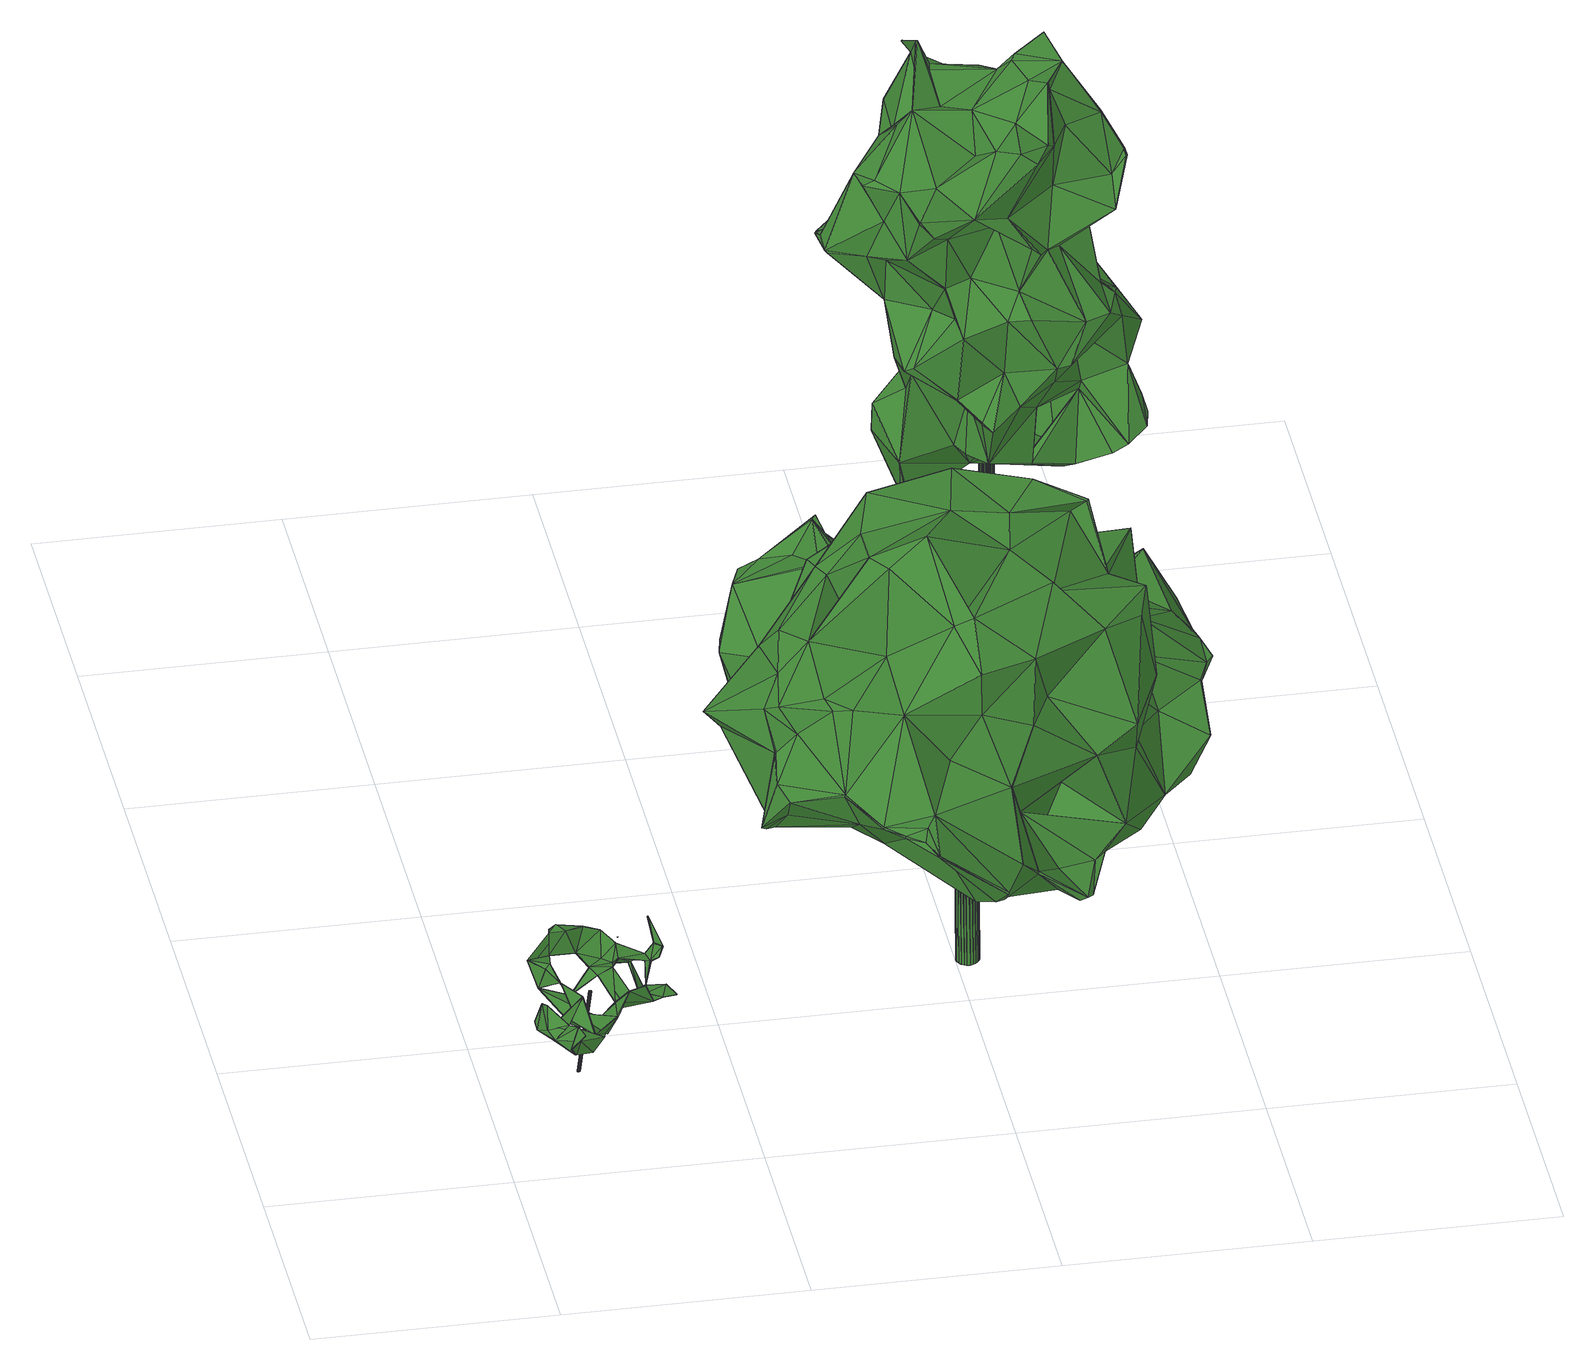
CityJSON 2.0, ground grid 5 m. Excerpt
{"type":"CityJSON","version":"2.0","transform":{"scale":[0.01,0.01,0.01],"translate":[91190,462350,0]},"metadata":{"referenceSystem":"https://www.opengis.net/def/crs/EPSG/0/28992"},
"CityObjects":{
"tree1":{"type":"SolitaryVegetationObject","attributes":{"gtid":321,"crown_width_m":3.18,"crown_median_z":3.45,"trunk_H_m":1.84,"trunk_DBH_m":0.0547,"trunk_radius_m":0.0273,"trunk_base_height_m":1.61,"original_gtid":"327"},"geometry":[{"type":"Solid","lod":"3","boundaries":[[[[0,1,2]],[[3,4,5]],[[6,7,8]],[[9,7,10]],[[11,12,13]],[[14,15,16]],[[17,18,19]],[[20,17,19]],[[21,22,23]],[[24,25,26]],[[27,28,29]],[[29,30,27]],[[31,13,24]],[[23,22,32]],[[25,33,34]],[[35,34,33]],[[36,37,38]],[[39,31,40]],[[39,11,31]],[[3,5,41]],[[11,13,31]],[[42,43,10]],[[44,45,46]],[[47,8,0]],[[48,49,46]],[[50,23,32]],[[6,42,7]],[[51,52,53]],[[54,4,3]],[[37,55,56]],[[18,57,58]],[[59,60,61]],[[62,44,63]],[[23,50,21]],[[64,65,20]],[[24,64,25]],[[47,6,8]],[[42,66,43]],[[67,68,69]],[[70,45,41]],[[15,71,72]],[[73,74,75]],[[76,77,78]],[[39,40,26]],[[20,25,64]],[[79,80,81]],[[82,13,12]],[[17,65,57]],[[38,37,83]],[[18,17,57]],[[84,48,85]],[[86,87,88]],[[6,66,42]],[[85,61,89]],[[90,91,63]],[[92,93,94]],[[95,8,7]],[[81,96,79]],[[81,80,96]],[[80,79,96]],[[97,49,62]],[[98,99,100]],[[29,16,101]],[[10,7,42]],[[22,56,29]],[[56,83,29]],[[44,90,53]],[[89,51,53]],[[66,102,103]],[[104,67,69]],[[100,61,105]],[[37,22,83]],[[106,107,108]],[[101,16,15]],[[47,90,6]],[[109,45,67]],[[108,35,106]],[[86,88,110]],[[60,111,61]],[[109,104,27]],[[67,104,109]],[[110,15,112]],[[90,102,66]],[[107,106,113]],[[107,113,75]],[[114,71,15]],[[51,36,38]],[[115,116,47]],[[105,117,110]],[[88,117,105]],[[73,118,119]],[[27,104,120]],[[15,72,101]],[[58,19,18]],[[66,6,90]],[[15,105,111]],[[109,27,85]],[[117,98,110]],[[94,52,51]],[[34,57,65]],[[45,48,46]],[[82,64,121]],[[82,121,13]],[[122,123,124]],[[122,124,73]],[[21,50,125]],[[75,74,107]],[[24,40,31]],[[26,40,24]],[[55,126,92]],[[127,128,129]],[[53,52,44]],[[61,111,30]],[[5,4,130]],[[70,67,45]],[[131,35,132]],[[66,103,43]],[[133,103,102]],[[87,71,88]],[[68,67,70]],[[68,70,134]],[[9,95,7]],[[117,135,98]],[[123,95,9]],[[130,4,54]],[[105,15,88]],[[48,76,49]],[[71,87,72]],[[62,49,76]],[[50,28,125]],[[38,83,136]],[[108,34,35]],[[137,100,99]],[[2,115,0]],[[1,115,2]],[[14,112,15]],[[26,107,74]],[[25,119,26]],[[34,119,25]],[[83,93,29]],[[92,29,93]],[[137,119,138]],[[85,27,105]],[[27,30,105]],[[34,139,119]],[[140,122,73]],[[140,73,75]],[[100,141,61]],[[139,74,119]],[[90,47,116]],[[118,142,137]],[[143,144,145]],[[145,123,122]],[[145,122,140]],[[146,145,144]],[[147,145,146]],[[148,146,144]],[[147,144,143]],[[105,112,98]],[[111,105,30]],[[89,61,30]],[[98,149,99]],[[137,142,100]],[[103,133,150]],[[30,126,89]],[[77,118,73]],[[36,89,126]],[[36,126,55]],[[26,119,107]],[[110,151,86]],[[145,95,123]],[[136,92,38]],[[38,92,51]],[[94,51,92]],[[94,21,152]],[[100,105,98]],[[85,105,61]],[[12,11,39]],[[88,15,110]],[[64,24,121]],[[145,140,143]],[[47,0,115]],[[120,152,28]],[[41,45,44]],[[114,59,71]],[[89,36,51]],[[69,152,120]],[[125,28,152]],[[147,148,144]],[[148,147,146]],[[26,139,39]],[[35,33,58]],[[44,52,69]],[[152,69,94]],[[94,69,52]],[[78,70,41]],[[78,150,70]],[[78,77,150]],[[78,153,76]],[[62,153,78]],[[62,76,153]],[[125,152,21]],[[19,58,33]],[[73,119,74]],[[28,16,29]],[[50,16,28]],[[28,27,120]],[[90,63,53]],[[34,39,139]],[[34,82,39]],[[98,151,110]],[[114,15,60]],[[60,15,111]],[[104,69,120]],[[12,39,82]],[[8,1,0]],[[22,21,83]],[[61,141,106]],[[32,16,50]],[[98,135,149]],[[130,54,70]],[[134,70,54]],[[20,65,17]],[[34,65,64]],[[139,26,74]],[[1,8,116]],[[1,116,115]],[[119,108,107]],[[37,36,55]],[[127,154,128]],[[106,35,131]],[[46,85,89]],[[84,155,118]],[[60,59,114]],[[59,61,88]],[[9,103,123]],[[145,62,91]],[[118,77,84]],[[137,138,118]],[[119,118,138]],[[137,99,119]],[[108,99,149]],[[108,119,99]],[[34,108,149]],[[83,21,93]],[[101,22,29]],[[61,131,88]],[[106,131,61]],[[37,56,22]],[[88,71,59]],[[131,117,88]],[[58,132,35]],[[149,132,34]],[[58,57,132]],[[57,34,132]],[[62,63,91]],[[32,156,72]],[[22,156,32]],[[44,69,68]],[[44,68,41]],[[154,127,3]],[[3,41,68]],[[3,68,134]],[[154,3,134]],[[130,157,5]],[[70,150,157]],[[70,157,130]],[[41,5,157]],[[77,76,84]],[[85,48,109]],[[145,91,95]],[[10,43,9]],[[103,9,43]],[[73,124,77]],[[150,77,124]],[[123,150,124]],[[123,103,150]],[[90,116,91]],[[116,8,91]],[[8,95,91]],[[158,98,112]],[[110,112,105]],[[101,72,156]],[[101,156,22]],[[151,98,158]],[[136,83,92]],[[85,49,84]],[[97,143,49]],[[56,92,83]],[[56,55,92]],[[46,49,85]],[[145,97,62]],[[147,97,145]],[[147,143,97]],[[45,109,48]],[[76,48,84]],[[16,72,158]],[[14,16,158]],[[86,72,87]],[[151,72,86]],[[151,158,72]],[[16,32,72]],[[53,63,89]],[[46,63,44]],[[46,89,63]],[[29,92,126]],[[29,126,30]],[[13,121,24]],[[34,64,82]],[[128,154,129]],[[127,129,3]],[[19,33,20]],[[25,20,33]],[[134,129,154]],[[54,129,134]],[[54,3,129]],[[131,135,117]],[[132,135,131]],[[132,149,135]],[[94,93,21]],[[140,49,143]],[[140,155,49]],[[155,84,49]],[[157,150,133]],[[157,133,41]],[[133,78,41]],[[90,44,102]],[[62,102,44]],[[78,102,62]],[[133,102,78]],[[141,140,113]],[[141,113,106]],[[155,140,141]],[[155,141,100]],[[75,113,140]],[[118,155,142]],[[100,142,155]],[[14,158,112]],[[159,160,161]],[[159,161,162]],[[161,160,163]],[[161,163,162]],[[162,163,164]],[[162,164,165]],[[163,160,166]],[[163,166,164]],[[164,166,167]],[[164,167,165]],[[166,160,168]],[[166,168,167]],[[167,168,169]],[[167,169,165]],[[168,160,170]],[[168,170,169]],[[169,170,171]],[[169,171,165]],[[170,160,172]],[[170,172,171]],[[172,160,173]],[[172,173,171]],[[171,173,174]],[[171,174,165]],[[173,160,175]],[[173,175,174]],[[174,175,176]],[[174,176,165]],[[175,160,177]],[[175,177,176]],[[177,160,178]],[[177,178,176]],[[176,178,179]],[[176,179,165]],[[178,160,180]],[[178,180,179]],[[179,180,181]],[[179,181,165]],[[180,160,182]],[[180,182,181]],[[182,160,183]],[[182,183,181]],[[181,183,184]],[[181,184,165]],[[183,160,185]],[[183,185,184]],[[184,185,186]],[[184,186,165]],[[185,160,187]],[[185,187,186]],[[186,187,188]],[[186,188,165]],[[187,160,189]],[[187,189,188]],[[188,189,190]],[[188,190,165]],[[189,160,191]],[[189,191,190]],[[190,191,192]],[[190,192,165]],[[191,160,193]],[[191,193,192]],[[192,193,194]],[[192,194,165]],[[193,160,195]],[[193,195,194]],[[195,160,196]],[[195,196,194]],[[194,196,197]],[[194,197,165]],[[196,160,198]],[[196,198,197]],[[197,198,199]],[[197,199,165]],[[198,160,200]],[[198,200,199]],[[200,160,201]],[[200,201,199]],[[199,201,202]],[[199,202,165]],[[201,160,159]],[[201,159,202]],[[202,159,162]],[[202,162,165]]]]}]},
"tree2":{"type":"SolitaryVegetationObject","attributes":{"gtid":211,"crown_width_m":10.31,"crown_median_z":7.09,"trunk_H_m":6.29,"trunk_DBH_m":0.472,"trunk_radius_m":0.236,"trunk_base_height_m":0.8,"original_gtid":"216"},"geometry":[{"type":"Solid","lod":"3","boundaries":[[[[203,204,205]],[[206,207,208]],[[209,210,211]],[[212,213,214]],[[215,216,217]],[[218,217,216]],[[219,220,221]],[[222,223,224]],[[221,225,226]],[[221,226,227]],[[228,229,230]],[[206,222,231]],[[232,233,234]],[[220,209,211]],[[235,236,210]],[[237,238,239]],[[240,241,228]],[[208,205,242]],[[243,244,245]],[[243,245,246]],[[247,248,249]],[[250,204,203]],[[251,252,253]],[[254,255,256]],[[257,258,259]],[[260,240,261]],[[262,263,264]],[[265,266,267]],[[205,268,269]],[[269,203,205]],[[270,271,272]],[[235,210,273]],[[274,275,276]],[[277,278,229]],[[235,279,236]],[[280,281,282]],[[283,281,280]],[[284,285,286]],[[284,286,287]],[[253,252,269]],[[209,273,210]],[[288,272,289]],[[290,291,292]],[[293,294,295]],[[223,296,224]],[[297,298,299]],[[282,299,298]],[[256,255,300]],[[301,302,303]],[[304,305,306]],[[307,308,309]],[[310,264,311]],[[262,264,310]],[[312,313,314]],[[315,316,215]],[[299,281,305]],[[306,305,281]],[[317,293,318]],[[319,320,321]],[[290,322,274]],[[323,324,258]],[[325,326,327]],[[234,328,329]],[[330,214,213]],[[331,207,332]],[[321,333,319]],[[278,230,229]],[[212,214,334]],[[301,303,335]],[[224,336,222]],[[254,256,294]],[[337,338,339]],[[340,341,342]],[[326,343,231]],[[319,333,344]],[[226,247,227]],[[242,205,204]],[[222,242,223]],[[206,242,222]],[[345,255,254]],[[208,242,206]],[[304,346,305]],[[293,347,294]],[[348,338,337]],[[294,347,254]],[[216,215,349]],[[350,260,261]],[[231,325,327]],[[278,351,352]],[[313,351,278]],[[218,353,217]],[[218,354,353]],[[355,356,357]],[[358,302,301]],[[325,358,301]],[[357,339,359]],[[360,266,265]],[[361,291,290]],[[362,363,253]],[[223,242,204]],[[251,364,365]],[[307,309,366]],[[288,366,309]],[[276,338,348]],[[219,209,220]],[[251,253,364]],[[237,352,238]],[[367,368,369]],[[336,310,370]],[[353,355,371]],[[217,353,371]],[[203,271,372]],[[290,274,361]],[[362,269,268]],[[253,269,362]],[[267,266,291]],[[276,373,338]],[[374,375,376]],[[377,376,375]],[[378,355,379]],[[378,379,380]],[[325,381,358]],[[228,230,382]],[[228,382,240]],[[377,383,384]],[[272,385,270]],[[238,374,239]],[[386,384,383]],[[387,334,388]],[[212,389,213]],[[390,272,203]],[[203,272,271]],[[330,334,214]],[[362,268,208]],[[208,268,205]],[[329,240,391]],[[260,392,393]],[[339,346,337]],[[386,394,384]],[[329,241,240]],[[395,286,285]],[[391,396,273]],[[294,256,295]],[[392,397,306]],[[340,342,395]],[[226,225,247]],[[340,303,302]],[[340,295,303]],[[252,251,289]],[[282,281,299]],[[215,217,315]],[[236,279,398]],[[236,398,399]],[[282,279,280]],[[354,218,299]],[[297,299,218]],[[264,263,387]],[[237,270,308]],[[239,270,237]],[[400,265,291]],[[265,267,291]],[[284,401,371]],[[284,371,402]],[[339,373,276]],[[323,380,403]],[[379,403,380]],[[379,404,403]],[[241,328,405]],[[393,240,260]],[[374,270,239]],[[367,406,368]],[[333,407,332]],[[398,245,244]],[[396,235,273]],[[279,235,396]],[[259,274,322]],[[351,408,330]],[[297,246,298]],[[339,276,359]],[[380,251,365]],[[359,275,404]],[[276,275,359]],[[383,377,389]],[[323,258,409]],[[410,411,412]],[[413,396,280]],[[413,280,279]],[[211,414,220]],[[358,220,414]],[[415,215,316]],[[216,246,297]],[[297,218,216]],[[416,375,374]],[[350,261,382]],[[240,382,261]],[[223,204,296]],[[334,312,388]],[[417,418,352]],[[314,419,367]],[[405,420,406]],[[325,225,381]],[[213,389,377]],[[306,421,304]],[[259,258,324]],[[387,386,334]],[[334,330,312]],[[277,229,419]],[[383,389,212]],[[388,311,264]],[[388,264,387]],[[312,311,388]],[[314,311,312]],[[367,311,314]],[[400,422,423]],[[298,245,279]],[[279,245,398]],[[350,382,230]],[[390,252,289]],[[209,219,232]],[[277,419,314]],[[277,314,278]],[[421,337,346]],[[306,423,421]],[[306,397,423]],[[355,424,365]],[[380,365,424]],[[384,270,376]],[[384,376,377]],[[400,291,361]],[[417,350,418]],[[290,417,307]],[[308,307,417]],[[391,273,232]],[[391,232,329]],[[317,425,426]],[[317,426,347]],[[240,393,391]],[[257,259,322]],[[241,329,328]],[[344,300,319]],[[407,320,427]],[[298,246,245]],[[272,288,385]],[[406,367,419]],[[295,256,303]],[[301,326,325]],[[219,233,232]],[[270,372,271]],[[428,429,364]],[[400,423,397]],[[337,423,422]],[[337,421,423]],[[293,340,318]],[[213,416,330]],[[211,210,342]],[[342,414,211]],[[374,238,416]],[[357,430,339]],[[366,288,431]],[[348,274,276]],[[365,429,432]],[[355,365,432]],[[410,432,429]],[[255,320,300]],[[369,420,227]],[[431,433,409]],[[409,380,323]],[[401,316,315]],[[371,401,217]],[[323,403,404]],[[315,217,401]],[[391,393,283]],[[367,369,311]],[[434,273,209]],[[321,320,407]],[[280,396,283]],[[413,279,396]],[[317,347,293]],[[425,395,285]],[[426,425,285]],[[342,210,236]],[[342,236,399]],[[307,366,290]],[[317,318,425]],[[293,295,340]],[[384,372,270]],[[249,222,336]],[[368,420,369]],[[335,435,326]],[[208,427,362]],[[425,318,395]],[[340,395,318]],[[331,332,407]],[[414,302,358]],[[401,284,415]],[[287,415,284]],[[340,302,341]],[[420,368,406]],[[436,437,431]],[[257,437,436]],[[414,341,302]],[[345,438,426]],[[290,437,322]],[[257,322,437]],[[257,436,258]],[[416,213,375]],[[213,377,375]],[[296,263,224]],[[224,263,262]],[[336,224,262]],[[336,262,310]],[[222,249,248]],[[231,222,248]],[[434,209,232]],[[247,225,248]],[[231,327,439]],[[325,248,225]],[[231,248,325]],[[391,283,396]],[[314,313,278]],[[220,381,221]],[[358,381,220]],[[374,376,270]],[[434,232,273]],[[221,381,225]],[[252,390,203]],[[409,258,436]],[[409,436,431]],[[319,300,320]],[[265,400,397]],[[265,397,392]],[[256,300,303]],[[337,440,348]],[[422,440,337]],[[441,292,291]],[[441,350,292]],[[274,348,440]],[[274,440,361]],[[421,346,304]],[[269,252,203]],[[342,341,414]],[[334,386,383]],[[334,383,212]],[[313,408,351]],[[352,418,442]],[[230,442,418]],[[292,350,417]],[[292,417,290]],[[232,234,329]],[[443,444,320]],[[231,207,206]],[[399,445,342]],[[395,342,445]],[[422,400,440]],[[321,407,333]],[[335,303,300]],[[335,300,344]],[[360,265,260]],[[305,430,446]],[[440,400,361]],[[410,371,432]],[[410,402,371]],[[410,412,402]],[[207,333,332]],[[427,444,362]],[[284,402,345]],[[285,284,345]],[[285,345,426]],[[345,402,255]],[[255,402,412]],[[404,379,359]],[[359,379,357]],[[355,357,379]],[[274,259,275]],[[259,324,275]],[[428,253,363]],[[335,326,301]],[[390,289,272]],[[338,373,339]],[[439,326,231]],[[384,394,372]],[[230,418,350]],[[237,308,417]],[[417,352,237]],[[270,309,308]],[[416,238,351]],[[420,234,233]],[[313,330,408]],[[216,447,246]],[[260,265,392]],[[238,352,351]],[[419,229,448]],[[353,354,449]],[[366,437,290]],[[357,356,446]],[[357,446,430]],[[354,446,356]],[[378,424,355]],[[380,424,378]],[[289,433,431]],[[449,355,353]],[[404,275,323]],[[324,323,275]],[[305,446,299]],[[299,446,354]],[[343,326,435]],[[215,287,349]],[[296,387,263]],[[387,296,386]],[[430,346,339]],[[305,346,430]],[[450,260,350]],[[450,360,260]],[[449,356,355]],[[451,363,362]],[[398,244,399]],[[401,415,316]],[[451,443,412]],[[255,412,443]],[[255,443,320]],[[270,385,309]],[[288,309,385]],[[445,287,286]],[[306,281,392]],[[392,281,393]],[[283,393,281]],[[443,451,444]],[[282,298,279]],[[427,208,331]],[[427,331,407]],[[427,320,444]],[[333,343,344]],[[229,228,448]],[[406,448,405]],[[406,419,448]],[[231,343,207]],[[333,207,343]],[[331,208,207]],[[246,447,243]],[[349,243,447]],[[452,453,311]],[[312,330,313]],[[364,429,365]],[[432,371,355]],[[366,431,437]],[[426,438,347]],[[288,289,431]],[[221,233,219]],[[386,296,454]],[[250,454,204]],[[204,454,296]],[[386,454,250]],[[250,455,386]],[[203,455,250]],[[394,386,455]],[[354,356,449]],[[291,266,441]],[[450,266,360]],[[450,441,266]],[[450,350,441]],[[336,370,249]],[[311,370,310]],[[249,370,247]],[[453,247,370]],[[247,452,227]],[[439,327,326]],[[453,370,311]],[[416,351,330]],[[227,452,369]],[[311,369,452]],[[445,286,395]],[[420,233,227]],[[221,227,233]],[[445,243,349]],[[445,349,287]],[[278,442,230]],[[352,442,278]],[[445,399,244]],[[445,244,243]],[[428,364,253]],[[420,328,234]],[[429,428,363]],[[420,405,328]],[[452,247,453]],[[216,349,447]],[[455,372,394]],[[455,203,372]],[[429,363,410]],[[410,363,411]],[[411,363,412]],[[451,412,363]],[[409,433,380]],[[289,251,433]],[[251,380,433]],[[287,215,415]],[[344,343,435]],[[344,435,335]],[[241,448,228]],[[241,405,448]],[[254,347,438]],[[345,254,438]],[[451,362,444]],[[456,457,458]],[[456,458,459]],[[459,458,460]],[[459,460,461]],[[458,457,462]],[[458,462,460]],[[460,462,463]],[[460,463,461]],[[462,457,464]],[[462,464,463]],[[463,464,465]],[[463,465,461]],[[464,457,466]],[[464,466,465]],[[465,466,467]],[[465,467,461]],[[466,457,468]],[[466,468,467]],[[467,468,469]],[[467,469,461]],[[468,457,470]],[[468,470,469]],[[469,470,471]],[[469,471,461]],[[470,457,472]],[[470,472,471]],[[471,472,473]],[[471,473,461]],[[472,457,474]],[[472,474,473]],[[473,474,475]],[[473,475,461]],[[474,457,476]],[[474,476,475]],[[475,476,477]],[[475,477,461]],[[476,457,478]],[[476,478,477]],[[477,478,479]],[[477,479,461]],[[478,457,480]],[[478,480,479]],[[479,480,481]],[[479,481,461]],[[480,457,482]],[[480,482,481]],[[481,482,483]],[[481,483,461]],[[482,457,484]],[[482,484,483]],[[483,484,485]],[[483,485,461]],[[484,457,486]],[[484,486,485]],[[485,486,487]],[[485,487,461]],[[486,457,488]],[[486,488,487]],[[487,488,489]],[[487,489,461]],[[488,457,490]],[[488,490,489]],[[489,490,491]],[[489,491,461]],[[490,457,492]],[[490,492,491]],[[491,492,493]],[[491,493,461]],[[492,457,494]],[[492,494,493]],[[493,494,495]],[[493,495,461]],[[494,457,496]],[[494,496,495]],[[495,496,497]],[[495,497,461]],[[496,457,498]],[[496,498,497]],[[497,498,499]],[[497,499,461]],[[498,457,500]],[[498,500,499]],[[499,500,501]],[[499,501,461]],[[500,457,502]],[[500,502,501]],[[501,502,503]],[[501,503,461]],[[502,457,504]],[[502,504,503]],[[503,504,505]],[[503,505,461]],[[504,457,456]],[[504,456,505]],[[505,456,459]],[[505,459,461]]]]}]},
"tree3":{"type":"SolitaryVegetationObject","attributes":{"gtid":190,"crown_width_m":5.95,"crown_median_z":9.37,"trunk_H_m":7.91,"trunk_DBH_m":0.302,"trunk_radius_m":0.151,"trunk_base_height_m":1.46,"original_gtid":"194"},"geometry":[{"type":"Solid","lod":"3","boundaries":[[[[506,507,508]],[[509,510,511]],[[512,513,514]],[[515,516,517]],[[518,519,510]],[[520,521,522]],[[523,524,525]],[[526,527,528]],[[526,529,527]],[[530,531,532]],[[533,534,535]],[[536,534,533]],[[537,511,538]],[[539,540,541]],[[542,540,539]],[[543,544,545]],[[546,547,548]],[[546,549,547]],[[550,551,552]],[[553,554,520]],[[555,556,557]],[[538,545,544]],[[558,559,560]],[[561,560,559]],[[517,562,515]],[[563,564,565]],[[538,544,537]],[[543,537,544]],[[566,567,568]],[[569,570,571]],[[572,573,574]],[[575,576,553]],[[518,509,577]],[[578,567,579]],[[507,580,581]],[[565,582,563]],[[519,583,584]],[[532,585,586]],[[520,587,521]],[[506,508,588]],[[554,587,520]],[[589,524,523]],[[590,507,581]],[[591,592,593]],[[594,595,558]],[[596,597,598]],[[528,599,600]],[[591,601,602]],[[563,603,564]],[[558,560,604]],[[605,519,518]],[[566,592,567]],[[513,582,565]],[[606,607,608]],[[606,608,609]],[[610,599,611]],[[532,586,612]],[[613,534,614]],[[615,616,617]],[[618,619,620]],[[531,621,532]],[[590,622,507]],[[623,624,625]],[[606,561,626]],[[627,557,552]],[[574,573,628]],[[511,629,509]],[[630,509,629]],[[537,629,511]],[[631,632,633]],[[634,629,537]],[[635,596,598]],[[636,637,638]],[[561,555,626]],[[639,640,641]],[[640,642,641]],[[643,644,628]],[[619,644,643]],[[645,551,646]],[[647,635,609]],[[647,609,648]],[[614,551,649]],[[650,651,652]],[[653,652,651]],[[613,614,654]],[[655,507,656]],[[655,656,634]],[[657,658,659]],[[660,661,662]],[[645,663,664]],[[665,612,666]],[[635,598,609]],[[667,668,660]],[[538,633,669]],[[535,534,670]],[[671,672,650]],[[673,672,671]],[[513,563,582]],[[622,674,658]],[[514,580,512]],[[512,580,543]],[[675,671,676]],[[563,677,603]],[[678,658,674]],[[600,679,529]],[[680,679,600]],[[586,681,682]],[[528,529,526]],[[600,529,528]],[[552,557,683]],[[632,624,684]],[[574,628,520]],[[546,645,685]],[[663,645,546]],[[552,551,645]],[[618,620,686]],[[687,536,533]],[[627,552,664]],[[615,688,689]],[[597,690,691]],[[691,604,597]],[[692,602,527]],[[657,693,542]],[[605,596,635]],[[530,694,576]],[[530,576,531]],[[695,696,515]],[[588,697,506]],[[608,587,698]],[[506,697,656]],[[565,564,699]],[[578,700,637]],[[701,693,657]],[[509,630,577]],[[702,661,660]],[[703,651,704]],[[599,705,619]],[[706,542,653]],[[517,707,562]],[[606,626,708]],[[590,678,674]],[[537,543,709]],[[710,622,658]],[[625,711,712]],[[713,714,532]],[[614,649,654]],[[685,686,546]],[[620,546,686]],[[568,621,566]],[[620,619,715]],[[520,628,644]],[[520,644,716]],[[690,596,518]],[[586,666,612]],[[583,635,647]],[[605,635,583]],[[553,576,554]],[[636,717,568]],[[565,514,513]],[[621,531,566]],[[548,572,718]],[[548,718,719]],[[552,645,664]],[[560,597,604]],[[633,720,721]],[[722,721,720]],[[723,724,675]],[[639,642,640]],[[555,557,627]],[[725,558,726]],[[683,725,550]],[[590,674,622]],[[552,683,550]],[[520,522,574]],[[727,523,525]],[[535,728,704]],[[719,718,729]],[[659,658,730]],[[731,732,733]],[[734,512,661]],[[735,731,736]],[[657,710,658]],[[666,563,734]],[[708,729,718]],[[646,737,738]],[[687,738,737]],[[639,641,642]],[[599,610,716]],[[739,716,610]],[[740,647,741]],[[573,547,549]],[[673,724,672]],[[518,596,605]],[[742,623,712]],[[621,717,532]],[[676,515,675]],[[743,706,541]],[[744,745,516]],[[746,690,518]],[[608,741,648]],[[703,747,651]],[[687,737,536]],[[551,737,646]],[[589,748,651]],[[698,587,554]],[[592,749,567]],[[750,728,751]],[[750,751,695]],[[746,518,577]],[[700,578,579]],[[545,660,668]],[[537,709,634]],[[709,655,634]],[[506,656,507]],[[586,677,666]],[[563,666,677]],[[752,601,591]],[[716,739,520]],[[655,580,507]],[[667,660,662]],[[667,662,512]],[[653,747,706]],[[651,747,653]],[[553,739,575]],[[571,698,753]],[[688,736,754]],[[755,562,707]],[[622,756,507]],[[527,615,692]],[[617,738,735]],[[646,738,617]],[[575,739,610]],[[576,575,610]],[[757,733,535]],[[614,534,536]],[[561,559,555]],[[739,553,520]],[[611,593,592]],[[612,665,569]],[[586,682,677]],[[690,597,596]],[[516,691,758]],[[622,724,759]],[[710,724,622]],[[509,518,510]],[[607,522,521]],[[606,522,607]],[[556,683,557]],[[699,678,590]],[[687,732,738]],[[623,684,624]],[[550,725,649]],[[613,670,534]],[[687,733,732]],[[543,668,667]],[[678,730,658]],[[627,626,555]],[[539,653,542]],[[657,672,724]],[[661,760,734]],[[646,761,618]],[[754,762,704]],[[697,690,746]],[[650,672,657]],[[551,614,737]],[[763,749,591]],[[516,758,588]],[[615,689,692]],[[638,764,765]],[[638,765,766]],[[536,737,614]],[[563,512,734]],[[717,713,532]],[[714,713,743]],[[723,767,508]],[[607,521,608]],[[550,649,551]],[[746,577,629]],[[757,762,736]],[[731,757,736]],[[563,513,512]],[[708,522,606]],[[654,745,744]],[[549,643,573]],[[628,573,643]],[[694,768,571]],[[610,611,769]],[[554,753,698]],[[666,760,665]],[[734,760,666]],[[681,585,714]],[[721,584,669]],[[721,669,633]],[[704,757,535]],[[709,580,655]],[[542,693,682]],[[650,770,671]],[[597,560,598]],[[691,558,604]],[[702,771,772]],[[598,560,561]],[[542,650,657]],[[736,762,754]],[[686,685,646]],[[645,646,685]],[[689,773,692]],[[602,692,773]],[[691,690,758]],[[774,682,681]],[[646,618,686]],[[576,753,554]],[[764,525,524]],[[764,524,589]],[[515,767,675]],[[697,588,758]],[[697,758,690]],[[772,740,775]],[[514,581,580]],[[698,741,608]],[[609,608,648]],[[576,776,531]],[[568,717,621]],[[571,768,569]],[[725,683,559]],[[556,559,683]],[[535,670,728]],[[704,651,748]],[[704,748,754]],[[748,523,754]],[[754,523,777]],[[591,749,592]],[[751,728,670]],[[751,670,695]],[[744,613,654]],[[740,741,571]],[[654,649,725]],[[778,719,729]],[[688,754,777]],[[566,776,592]],[[769,592,776]],[[610,776,576]],[[610,769,776]],[[531,776,566]],[[636,578,637]],[[638,766,636]],[[713,766,765]],[[743,713,765]],[[778,663,719]],[[568,567,578]],[[665,570,569]],[[571,570,740]],[[775,740,570]],[[653,779,652]],[[631,721,722]],[[691,780,558]],[[726,654,725]],[[780,594,558]],[[516,780,691]],[[745,780,516]],[[745,654,780]],[[572,522,708]],[[574,522,572]],[[514,565,781]],[[516,696,744]],[[605,583,519]],[[782,711,625]],[[564,603,730]],[[564,730,699]],[[678,699,730]],[[778,783,627]],[[695,744,696]],[[762,757,704]],[[784,680,600]],[[528,527,785]],[[591,593,752]],[[545,538,669]],[[765,764,743]],[[706,743,764]],[[632,722,624]],[[629,634,746]],[[702,545,669]],[[589,651,764]],[[702,669,584]],[[523,786,589]],[[706,747,541]],[[562,767,515]],[[735,688,615]],[[736,688,735]],[[775,787,772]],[[702,772,787]],[[568,578,636]],[[755,516,588]],[[523,748,786]],[[744,695,670]],[[744,670,613]],[[702,660,545]],[[703,704,728]],[[750,703,728]],[[752,785,527]],[[764,638,525]],[[646,617,761]],[[706,764,651]],[[571,741,698]],[[579,749,763]],[[567,749,579]],[[742,684,623]],[[608,521,587]],[[699,781,565]],[[650,652,770]],[[542,651,650]],[[612,788,532]],[[516,515,696]],[[675,767,723]],[[675,673,671]],[[755,767,562]],[[588,767,755]],[[508,767,588]],[[527,679,615]],[[530,532,788]],[[663,778,664]],[[695,789,750]],[[703,750,789]],[[779,789,695]],[[616,679,680]],[[616,615,679]],[[752,593,599]],[[761,790,616]],[[611,599,593]],[[787,665,760]],[[702,787,760]],[[702,760,661]],[[589,786,748]],[[657,724,710]],[[648,741,647]],[[598,561,609]],[[606,609,561]],[[651,542,706]],[[590,581,791]],[[590,791,699]],[[581,514,791]],[[755,707,516]],[[643,715,619]],[[677,693,603]],[[701,603,693]],[[677,682,693]],[[681,743,540]],[[541,540,743]],[[571,753,694]],[[576,694,753]],[[617,735,615]],[[586,585,681]],[[787,570,665]],[[775,570,787]],[[756,723,508]],[[756,508,507]],[[689,792,773]],[[725,559,558]],[[616,790,617]],[[584,633,519]],[[784,618,680]],[[761,680,618]],[[793,727,700]],[[659,701,657]],[[529,679,527]],[[730,603,701]],[[730,701,659]],[[599,785,752]],[[599,528,785]],[[512,543,667]],[[791,514,781]],[[791,781,699]],[[617,790,761]],[[763,591,792]],[[584,721,631]],[[680,761,616]],[[599,619,794]],[[599,794,600]],[[773,591,602]],[[591,773,792]],[[600,794,784]],[[629,577,630]],[[723,759,724]],[[519,633,510]],[[511,510,633]],[[538,511,633]],[[625,624,722]],[[793,700,579]],[[653,789,779]],[[539,789,653]],[[727,525,638]],[[795,742,712]],[[527,601,752]],[[611,592,769]],[[558,595,726]],[[780,654,595]],[[780,595,594]],[[726,595,654]],[[652,779,770]],[[671,770,676]],[[664,778,627]],[[626,729,708]],[[627,783,626]],[[777,793,796]],[[793,777,523]],[[579,796,793]],[[792,688,777]],[[777,796,792]],[[796,763,792]],[[796,579,763]],[[612,569,788]],[[637,727,638]],[[700,727,637]],[[689,688,792]],[[784,794,618]],[[619,618,794]],[[793,523,727]],[[530,788,694]],[[694,788,768]],[[569,768,788]],[[556,555,559]],[[656,746,634]],[[697,746,656]],[[756,622,759]],[[756,759,723]],[[716,705,599]],[[716,644,705]],[[644,619,705]],[[633,584,631]],[[584,771,702]],[[722,632,631]],[[712,632,795]],[[782,720,633]],[[722,720,797]],[[782,797,720]],[[709,543,580]],[[740,772,771]],[[583,647,771]],[[583,771,584]],[[740,771,647]],[[779,695,770]],[[515,770,695]],[[676,770,515]],[[517,516,707]],[[527,602,601]],[[782,633,632]],[[632,798,782]],[[708,718,572]],[[729,626,783]],[[778,729,783]],[[798,711,782]],[[623,625,712]],[[782,625,797]],[[722,797,625]],[[545,668,543]],[[711,799,712]],[[711,798,799]],[[632,799,798]],[[712,799,632]],[[717,800,713]],[[738,731,735]],[[738,732,731]],[[731,733,757]],[[535,733,533]],[[681,714,743]],[[774,681,540]],[[774,540,682]],[[533,733,687]],[[682,540,542]],[[541,801,539]],[[747,801,541]],[[548,547,572]],[[632,684,795]],[[719,546,548]],[[572,547,573]],[[546,719,663]],[[789,539,801]],[[703,789,801]],[[703,801,747]],[[512,662,661]],[[675,724,673]],[[546,620,715]],[[549,715,643]],[[546,715,549]],[[795,684,742]],[[532,714,585]],[[717,636,800]],[[766,713,800]],[[766,800,636]],[[802,803,804]],[[802,804,805]],[[805,804,806]],[[805,806,807]],[[804,803,808]],[[804,808,806]],[[806,808,809]],[[806,809,807]],[[808,803,810]],[[808,810,809]],[[809,810,811]],[[809,811,807]],[[810,803,812]],[[810,812,811]],[[811,812,813]],[[811,813,807]],[[812,803,814]],[[812,814,813]],[[813,814,815]],[[813,815,807]],[[814,803,816]],[[814,816,815]],[[815,816,817]],[[815,817,807]],[[816,803,818]],[[816,818,817]],[[817,818,819]],[[817,819,807]],[[818,803,820]],[[818,820,819]],[[819,820,821]],[[819,821,807]],[[820,803,822]],[[820,822,821]],[[821,822,823]],[[821,823,807]],[[822,803,824]],[[822,824,823]],[[823,824,825]],[[823,825,807]],[[824,803,826]],[[824,826,825]],[[825,826,827]],[[825,827,807]],[[826,803,828]],[[826,828,827]],[[827,828,829]],[[827,829,807]],[[828,803,830]],[[828,830,829]],[[829,830,831]],[[829,831,807]],[[830,803,832]],[[830,832,831]],[[831,832,833]],[[831,833,807]],[[832,803,834]],[[832,834,833]],[[833,834,835]],[[833,835,807]],[[834,803,836]],[[834,836,835]],[[835,836,837]],[[835,837,807]],[[836,803,838]],[[836,838,837]],[[837,838,839]],[[837,839,807]],[[838,803,840]],[[838,840,839]],[[839,840,841]],[[839,841,807]],[[840,803,842]],[[840,842,841]],[[841,842,843]],[[841,843,807]],[[842,803,844]],[[842,844,843]],[[843,844,845]],[[843,845,807]],[[844,803,846]],[[844,846,845]],[[845,846,847]],[[845,847,807]],[[846,803,848]],[[846,848,847]],[[847,848,849]],[[847,849,807]],[[848,803,850]],[[848,850,849]],[[849,850,851]],[[849,851,807]],[[850,803,802]],[[850,802,851]],[[851,802,805]],[[851,805,807]]]]}]}
},
"vertices":[
[307,375,249],[306,374,249],[305,375,249],[334,301,408],[347,271,418],[338,265,398],[362,320,300],[361,319,299],[323,338,289],[347,269,301],[374,268,305],[152,49,368],[152,50,369],[121,42,345],[115,269,393],[102,282,343],[131,329,386],[88,174,375],[87,174,374],[70,157,346],[69,127,345],[202,355,430],[138,375,417],[146,342,448],[138,87,304],[102,113,324],[177,108,292],[206,306,365],[184,330,385],[184,330,384],[206,306,363],[123,42,345],[129,320,444],[91,134,338],[133,128,348],[128,194,322],[202,395,351],[171,405,367],[202,396,352],[148,82,337],[140,86,304],[316,301,385],[375,268,306],[347,268,302],[292,320,360],[262,289,388],[251,298,374],[323,339,290],[245,262,387],[246,240,320],[162,321,444],[233,362,366],[266,343,390],[287,325,356],[346,271,419],[198,392,354],[171,404,367],[98,175,369],[97,201,334],[121,313,310],[122,313,312],[163,275,322],[300,278,314],[287,323,356],[102,112,326],[91,132,338],[347,269,303],[261,289,390],[316,301,387],[266,343,391],[321,267,390],[101,283,343],[86,321,386],[243,193,315],[215,182,287],[222,190,280],[272,229,350],[272,227,350],[307,244,349],[294,480,318],[296,480,318],[295,480,317],[146,94,363],[172,405,368],[246,239,320],[220,287,356],[113,269,393],[85,320,386],[100,282,343],[234,344,345],[319,301,295],[318,301,294],[209,369,364],[202,355,428],[238,364,413],[319,301,293],[295,479,318],[251,264,291],[139,249,371],[174,196,366],[174,232,319],[131,330,385],[301,277,314],[325,255,304],[251,298,376],[163,275,324],[155,224,288],[214,183,286],[144,194,321],[245,262,389],[137,249,371],[163,276,323],[138,250,371],[182,226,301],[120,313,311],[306,375,250],[322,338,290],[172,232,319],[241,194,316],[189,144,309],[234,331,367],[146,82,337],[247,239,320],[324,255,303],[272,228,349],[202,354,429],[209,369,362],[331,349,441],[331,349,443],[332,348,442],[338,264,399],[155,224,289],[128,194,324],[308,245,349],[334,301,410],[155,204,329],[198,393,355],[156,203,329],[214,183,288],[202,115,321],[213,226,295],[182,227,302],[182,225,302],[250,264,290],[259,307,244],[252,264,289],[260,306,244],[260,307,245],[260,307,243],[173,196,368],[307,243,349],[121,270,404],[238,362,413],[300,276,314],[330,348,442],[213,226,297],[131,330,386],[323,267,389],[122,270,403],[178,252,161],[175,252,161],[178,253,161],[200,250,345],[177,253,161],[200,251,345],[198,250,345],[177,254,161],[200,252,345],[176,254,161],[199,252,345],[176,255,161],[198,252,345],[175,255,161],[174,255,161],[197,252,345],[174,254,161],[196,252,345],[173,254,161],[173,253,161],[195,251,345],[172,253,161],[195,250,345],[172,252,161],[172,251,161],[195,249,345],[173,251,161],[195,248,345],[173,250,161],[196,248,345],[174,250,161],[196,247,345],[174,249,161],[197,247,345],[175,249,161],[198,247,345],[176,249,161],[176,250,161],[199,247,345],[177,250,161],[200,248,345],[177,251,161],[178,251,161],[200,249,345],
[1205,813,596],[1327,724,520],[1220,631,463],[1334,457,463],[1246,362,480],[1202,481,418],[988,380,1036],[948,380,1023],[984,280,968],[1516,1072,599],[1471,1095,620],[1518,1071,602],[551,313,643],[583,341,796],[576,369,628],[501,484,779],[1165,485,1035],[1101,332,959],[1259,435,948],[1393,511,502],[1465,632,467],[1508,644,545],[1312,371,762],[1346,510,923],[1365,563,958],[1168,809,1066],[1173,910,949],[1152,921,944],[1288,367,537],[1091,555,1076],[1165,497,1008],[1238,698,1062],[841,501,1094],[827,457,920],[1182,1122,750],[1244,1147,730],[1213,1150,729],[1020,797,1125],[1170,735,1121],[1288,626,457],[628,346,831],[697,334,883],[596,368,884],[565,366,884],[1379,530,770],[1318,418,679],[1333,517,650],[1351,746,543],[994,708,597],[1092,740,591],[1090,635,532],[977,88,562],[957,198,498],[996,99,558],[821,978,707],[816,927,713],[790,987,728],[949,869,958],[1009,883,962],[1509,754,606],[1511,756,602],[1526,782,627],[809,886,902],[850,913,748],[793,959,882],[1170,507,431],[1169,627,480],[1206,1026,594],[1061,914,640],[1053,930,618],[916,505,1158],[727,1007,788],[657,887,706],[603,900,710],[1226,824,797],[1237,932,735],[676,477,959],[749,678,981],[733,718,978],[631,559,941],[814,665,1077],[741,279,650],[769,176,699],[707,257,731],[600,268,723],[1008,960,563],[1023,785,616],[860,1069,728],[800,974,892],[945,1014,738],[860,57,699],[997,60,594],[998,61,598],[1455,755,508],[456,428,853],[610,456,906],[598,595,886],[1086,222,532],[1040,252,719],[1038,249,721],[1047,171,590],[682,694,844],[646,677,843],[723,757,972],[1044,1072,727],[1076,1110,726],[1043,967,592],[1378,718,701],[1390,756,762],[1474,878,693],[1370,951,719],[1393,840,737],[560,327,633],[563,324,633],[840,98,707],[851,139,714],[1170,224,460],[1136,277,457],[1172,255,455],[802,999,723],[724,800,590],[721,854,709],[1227,348,713],[1074,349,599],[1182,491,569],[1268,680,1092],[1106,641,1107],[1448,1047,737],[1206,365,467],[1221,342,472],[1200,245,456],[1522,912,624],[1088,225,535],[1410,679,592],[608,936,818],[575,891,721],[568,858,713],[872,177,719],[928,318,753],[835,307,874],[1221,338,478],[1186,221,467],[871,207,660],[642,794,730],[858,59,696],[630,998,813],[579,295,751],[1037,988,885],[1343,1013,702],[1209,1023,752],[610,392,647],[547,567,758],[715,574,586],[634,641,678],[593,705,593],[1091,298,828],[670,825,532],[932,836,938],[787,1009,913],[1150,486,445],[1063,464,516],[954,545,562],[906,591,602],[946,1014,734],[1377,798,945],[1294,666,930],[1314,708,896],[1325,612,702],[748,406,565],[1249,981,634],[575,890,717],[1297,1127,624],[1369,1113,631],[1373,1075,632],[1429,1070,615],[698,712,662],[699,752,610],[831,764,659],[1136,393,832],[1030,876,969],[1448,992,606],[1384,995,621],[1043,964,589],[1432,874,527],[1541,801,629],[1522,838,650],[1491,1067,601],[1052,828,656],[991,650,1120],[822,776,1019],[845,769,1105],[1370,959,631],[770,176,703],[812,561,1086],[797,864,908],[686,369,892],[736,326,886],[779,997,911],[585,344,623],[799,332,567],[724,797,588],[696,831,530],[1271,682,1095],[1293,763,965],[1169,293,453],[1385,1005,722],[840,827,712],[931,446,576],[988,407,589],[945,340,565],[787,604,903],[986,286,871],[603,310,669],[1370,1115,634],[1045,1074,739],[1069,960,878],[1327,833,913],[1301,629,952],[765,858,891],[731,953,861],[765,859,895],[836,624,694],[808,140,700],[807,139,696],[1160,339,467],[960,525,559],[939,488,568],[572,703,722],[943,925,563],[864,463,618],[949,827,661],[980,479,979],[1146,322,476],[849,953,702],[857,1011,711],[858,151,678],[1139,436,517],[670,988,838],[940,987,731],[1079,943,874],[1078,311,510],[1122,346,487],[709,258,735],[573,670,718],[585,338,798],[1224,785,1024],[662,505,715],[990,844,770],[1101,368,499],[1308,694,880],[1322,614,705],[1419,778,538],[1327,839,659],[1049,653,80],[1025,652,80],[1048,659,80],[1041,636,709],[1040,642,710],[1017,636,709],[1045,664,81],[1037,648,710],[1041,669,81],[1034,653,710],[1036,673,81],[1029,656,710],[1030,675,81],[1023,658,710],[1024,676,81],[1017,659,710],[1018,675,80],[1011,658,710],[1013,672,80],[1005,656,709],[1008,668,80],[1000,652,709],[1004,663,80],[997,647,709],[1002,658,80],[994,641,709],[1001,651,80],[994,635,709],[1002,645,80],[995,629,709],[1005,640,79],[997,623,708],[1009,635,79],[1001,618,708],[1014,631,79],[1006,615,708],[1019,629,79],[1012,613,708],[1026,628,79],[1018,612,708],[1032,629,80],[1024,613,708],[1037,632,80],[1030,615,709],[1042,636,80],[1034,619,709],[1046,641,80],[1038,624,709],[1048,646,80],[1040,630,709],
[1483,1911,666],[1382,1909,603],[1448,1930,669],[1566,1642,642],[1523,1606,628],[1494,1623,600],[1232,1748,530],[1110,1736,458],[1232,1751,529],[1356,2043,856],[1515,1902,865],[1419,1936,924],[1538,1697,756],[1443,1688,733],[1215,1602,1183],[1319,1542,1139],[1287,1637,1157],[1171,1912,1011],[1152,1938,902],[1035,1967,1023],[1133,1953,1391],[1151,1948,1366],[1151,1893,1426],[1136,1954,1392],[1064,1743,1021],[1022,1723,1046],[1062,1750,926],[1373,2114,1090],[1383,2080,1076],[1317,2079,1032],[1404,2076,1183],[1434,1673,562],[1426,1660,560],[1276,1862,853],[1163,1885,878],[1151,1924,887],[1219,1946,736],[1385,1692,540],[1406,1666,554],[1333,1622,592],[1427,1806,1401],[1388,1744,1391],[1393,1758,1368],[1387,1744,1393],[1467,1796,1131],[1441,1934,1206],[1514,1801,1173],[1126,1559,1175],[1159,1592,1150],[1514,1702,1112],[1490,1747,1114],[1520,1763,1155],[1467,1753,942],[1464,1741,1084],[1489,1725,932],[1403,1705,1039],[1332,1934,797],[1082,1699,577],[1054,1848,565],[1098,1771,463],[944,1754,1050],[943,1798,1059],[939,1834,1042],[1094,1607,850],[1179,1589,779],[1185,1557,938],[1389,1683,1284],[1371,1652,1307],[1342,1602,1297],[1099,1566,1208],[1082,1609,1100],[1565,1696,683],[942,1835,1043],[1097,1822,1112],[1338,1811,562],[1327,1846,556],[1107,1736,459],[1372,1589,799],[1338,1601,736],[1093,1775,889],[1076,1720,809],[1262,1623,1151],[1483,1949,725],[1166,1988,903],[1294,1939,567],[1072,1865,1233],[1005,1771,1212],[1095,1802,1291],[1441,1866,903],[1335,1824,1004],[1515,1632,910],[1513,1698,923],[1486,1599,939],[1123,1781,1336],[1154,1892,1427],[1099,1863,1241],[1108,2007,1226],[1058,1860,619],[1506,1750,909],[1423,1687,856],[1372,1663,1058],[1336,1538,1127],[1301,1585,1018],[1432,1571,942],[1076,1661,1225],[1034,1700,1234],[1078,1619,838],[1386,2032,1063],[1415,1998,1173],[1163,2009,1236],[1232,1969,1311],[1285,1972,1303],[1312,1885,1347],[1242,1780,1325],[1339,1874,1370],[949,1752,1045],[1276,1984,572],[1186,1758,619],[1241,1682,617],[1245,1831,627],[1514,1699,1114],[1551,1774,1189],[1309,1607,1320],[1533,1725,624],[1577,1693,644],[1297,1651,727],[1287,1686,742],[1441,1700,708],[1506,1766,628],[1396,1538,865],[954,1897,1006],[956,1896,1008],[1033,1968,1024],[1277,2120,425],[1278,2118,426],[1276,2118,425],[1276,2119,428],[1320,1726,1318],[1273,1682,1285],[1474,1876,1264],[1436,1934,1235],[1367,1532,864],[1316,1532,982],[1393,1880,1162],[1226,2065,768],[1156,2020,881],[1272,2056,781],[1260,2010,775],[1349,1907,1042],[1435,1775,618],[1471,1865,645],[1151,2006,703],[1148,1981,565],[1176,1956,612],[1288,1626,602],[1205,1651,613],[1246,1677,610],[1501,1788,1290],[1547,1782,1201],[1177,1590,777],[1100,1667,799],[1295,1671,599],[1319,1633,596],[1334,1623,595],[1322,2058,1029],[1232,2136,766],[1225,2088,749],[1228,2088,748],[1276,1982,569],[1331,2044,752],[1310,2074,807],[1118,1822,671],[1143,1934,559],[1153,1949,1368],[1187,1940,1341],[1105,1777,877],[1154,1862,727],[1485,1770,1124],[1213,1695,756],[1412,1921,1399],[1349,1894,1373],[1401,2077,1184],[1196,1984,1155],[1137,2010,1217],[1577,1756,818],[1532,1787,877],[1117,2013,1225],[1146,1899,697],[1158,1618,1020],[1355,2042,858],[1452,1944,937],[1532,1814,772],[1212,1631,1031],[1138,1890,556],[982,1878,1005],[1146,1895,688],[1243,1600,617],[1208,1990,945],[1251,2034,1000],[1240,1733,1247],[1140,1964,880],[1374,1881,842],[1392,1718,1172],[1399,1728,569],[1185,1995,626],[1301,1884,757],[1210,1868,731],[1048,1850,974],[1084,1790,917],[1359,1802,1366],[1148,1657,1229],[993,1856,997],[1425,1761,1281],[1500,1785,1288],[1398,1726,572],[1321,1634,599],[1296,1672,602],[1318,1959,748],[1209,2032,710],[1445,1770,1092],[1414,1756,1058],[1035,1966,1026],[1253,2031,999],[1518,1761,1157],[1141,1934,562],[1265,2082,1085],[1384,2045,1177],[1370,2114,1091],[1187,1678,620],[1288,1965,1192],[1236,2082,1094],[1414,1998,1176],[1348,2005,1210],[1100,1568,1210],[1273,1596,826],[1275,1567,962],[1173,1743,775],[1124,1918,891],[1453,1951,945],[1453,1942,939],[1536,1763,735],[1168,1986,901],[1218,2012,993],[1034,1801,1201],[1285,1927,989],[1300,2020,1027],[1098,1836,1273],[1160,1616,1022],[1214,2044,1061],[1413,1874,756],[1344,1909,621],[1264,2085,1084],[1526,1877,852],[1261,1948,597],[1210,1651,741],[1286,1942,1324],[1235,2082,1092],[1085,1850,1192],[1141,1969,887],[1038,1920,991],[998,1919,997],[1355,2004,758],[1182,1637,936],[1010,1701,1224],[1308,2073,808],[1299,1568,762],[1236,1518,740],[1110,2007,1223],[1179,1843,872],[1220,1542,750],[1051,1695,1141],[1197,1949,1145],[1545,1780,1201],[1324,2044,824],[1443,1867,904],[1126,1806,562],[1394,1787,707],[1549,1772,1190],[1182,1914,1342],[1157,1843,1299],[1204,1975,949],[1219,1542,747],[1146,1689,931],[1309,1888,854],[1267,1968,1310],[1236,1867,616],[1138,1967,1205],[1087,1893,1021],[1186,1817,1316],[1216,1695,758],[1186,1864,1130],[1337,1810,564],[1343,1722,802],[1271,1767,857],[982,1895,999],[1181,1938,923],[1290,1802,146],[1275,1802,146],[1290,1806,146],[1291,1807,937],[1291,1810,937],[1276,1806,937],[1288,1810,146],[1289,1814,937],[1286,1813,146],[1287,1817,937],[1282,1815,146],[1284,1820,937],[1279,1817,146],[1280,1821,937],[1275,1817,146],[1276,1822,937],[1271,1817,146],[1272,1821,937],[1267,1815,146],[1268,1820,937],[1264,1813,146],[1265,1817,937],[1262,1809,146],[1263,1814,937],[1260,1806,146],[1262,1810,937],[1260,1802,146],[1261,1806,937],[1260,1798,146],[1262,1802,937],[1262,1794,146],[1263,1799,937],[1264,1791,146],[1265,1796,937],[1268,1789,146],[1269,1793,937],[1271,1787,146],[1272,1792,937],[1275,1787,146],[1276,1791,937],[1279,1787,146],[1280,1792,937],[1283,1789,146],[1284,1793,937],[1286,1791,146],[1287,1796,937],[1288,1795,146],[1289,1799,937],[1290,1798,146],[1291,1803,937]
]}
